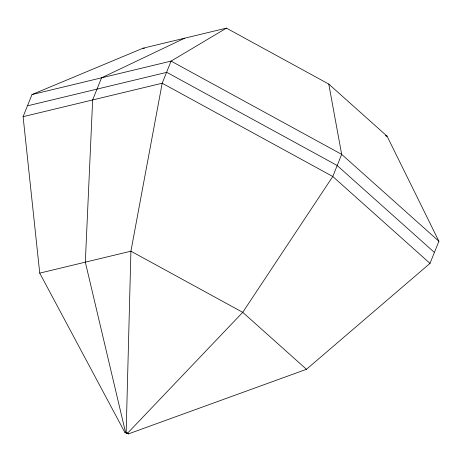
<?xml version="1.0" encoding="UTF-8"?>
<svg xmlns="http://www.w3.org/2000/svg" width="462" height="462" viewBox="0 0 462 462"><rect width="100%" height="100%" fill="white"/><g stroke="black" fill="none" stroke-linecap="round" stroke-linejoin="round"><path stroke-width="0.69" d="M126.698 433.333L126.166 432.276L130.913 251.195L162.191 83.224L171.084 61.099L226.449 28.136L328.765 84.067L387.075 136.186L438.9 241.256L430.007 263.38L306.473 369.294L128.528 433.864L124.936 432.571L39.738 273.123L23.1 116.678L31.994 94.554L143.029 48.198L226.449 28.136M184.736 38.167L101.542 77.83L92.648 99.954L85.326 262.156L125.549 432.42L128.528 433.864L126.166 432.276L124.936 432.571L127.668 433.096L242.741 312.324L332.779 176.484L341.672 154.36L328.765 84.067M31.994 94.554L171.084 61.099L341.672 154.36L438.9 241.256M27.968 105.723L166.782 72.332L337.029 165.402L434.061 252.131M23.1 116.678L162.191 83.224L332.779 176.484L430.007 263.38M39.738 273.123L130.913 251.195L242.741 312.324L306.473 369.294M143.029 48.198L144.427 48.545M385.695 135.782L387.075 136.186L385.782 135.557"/></g></svg>
